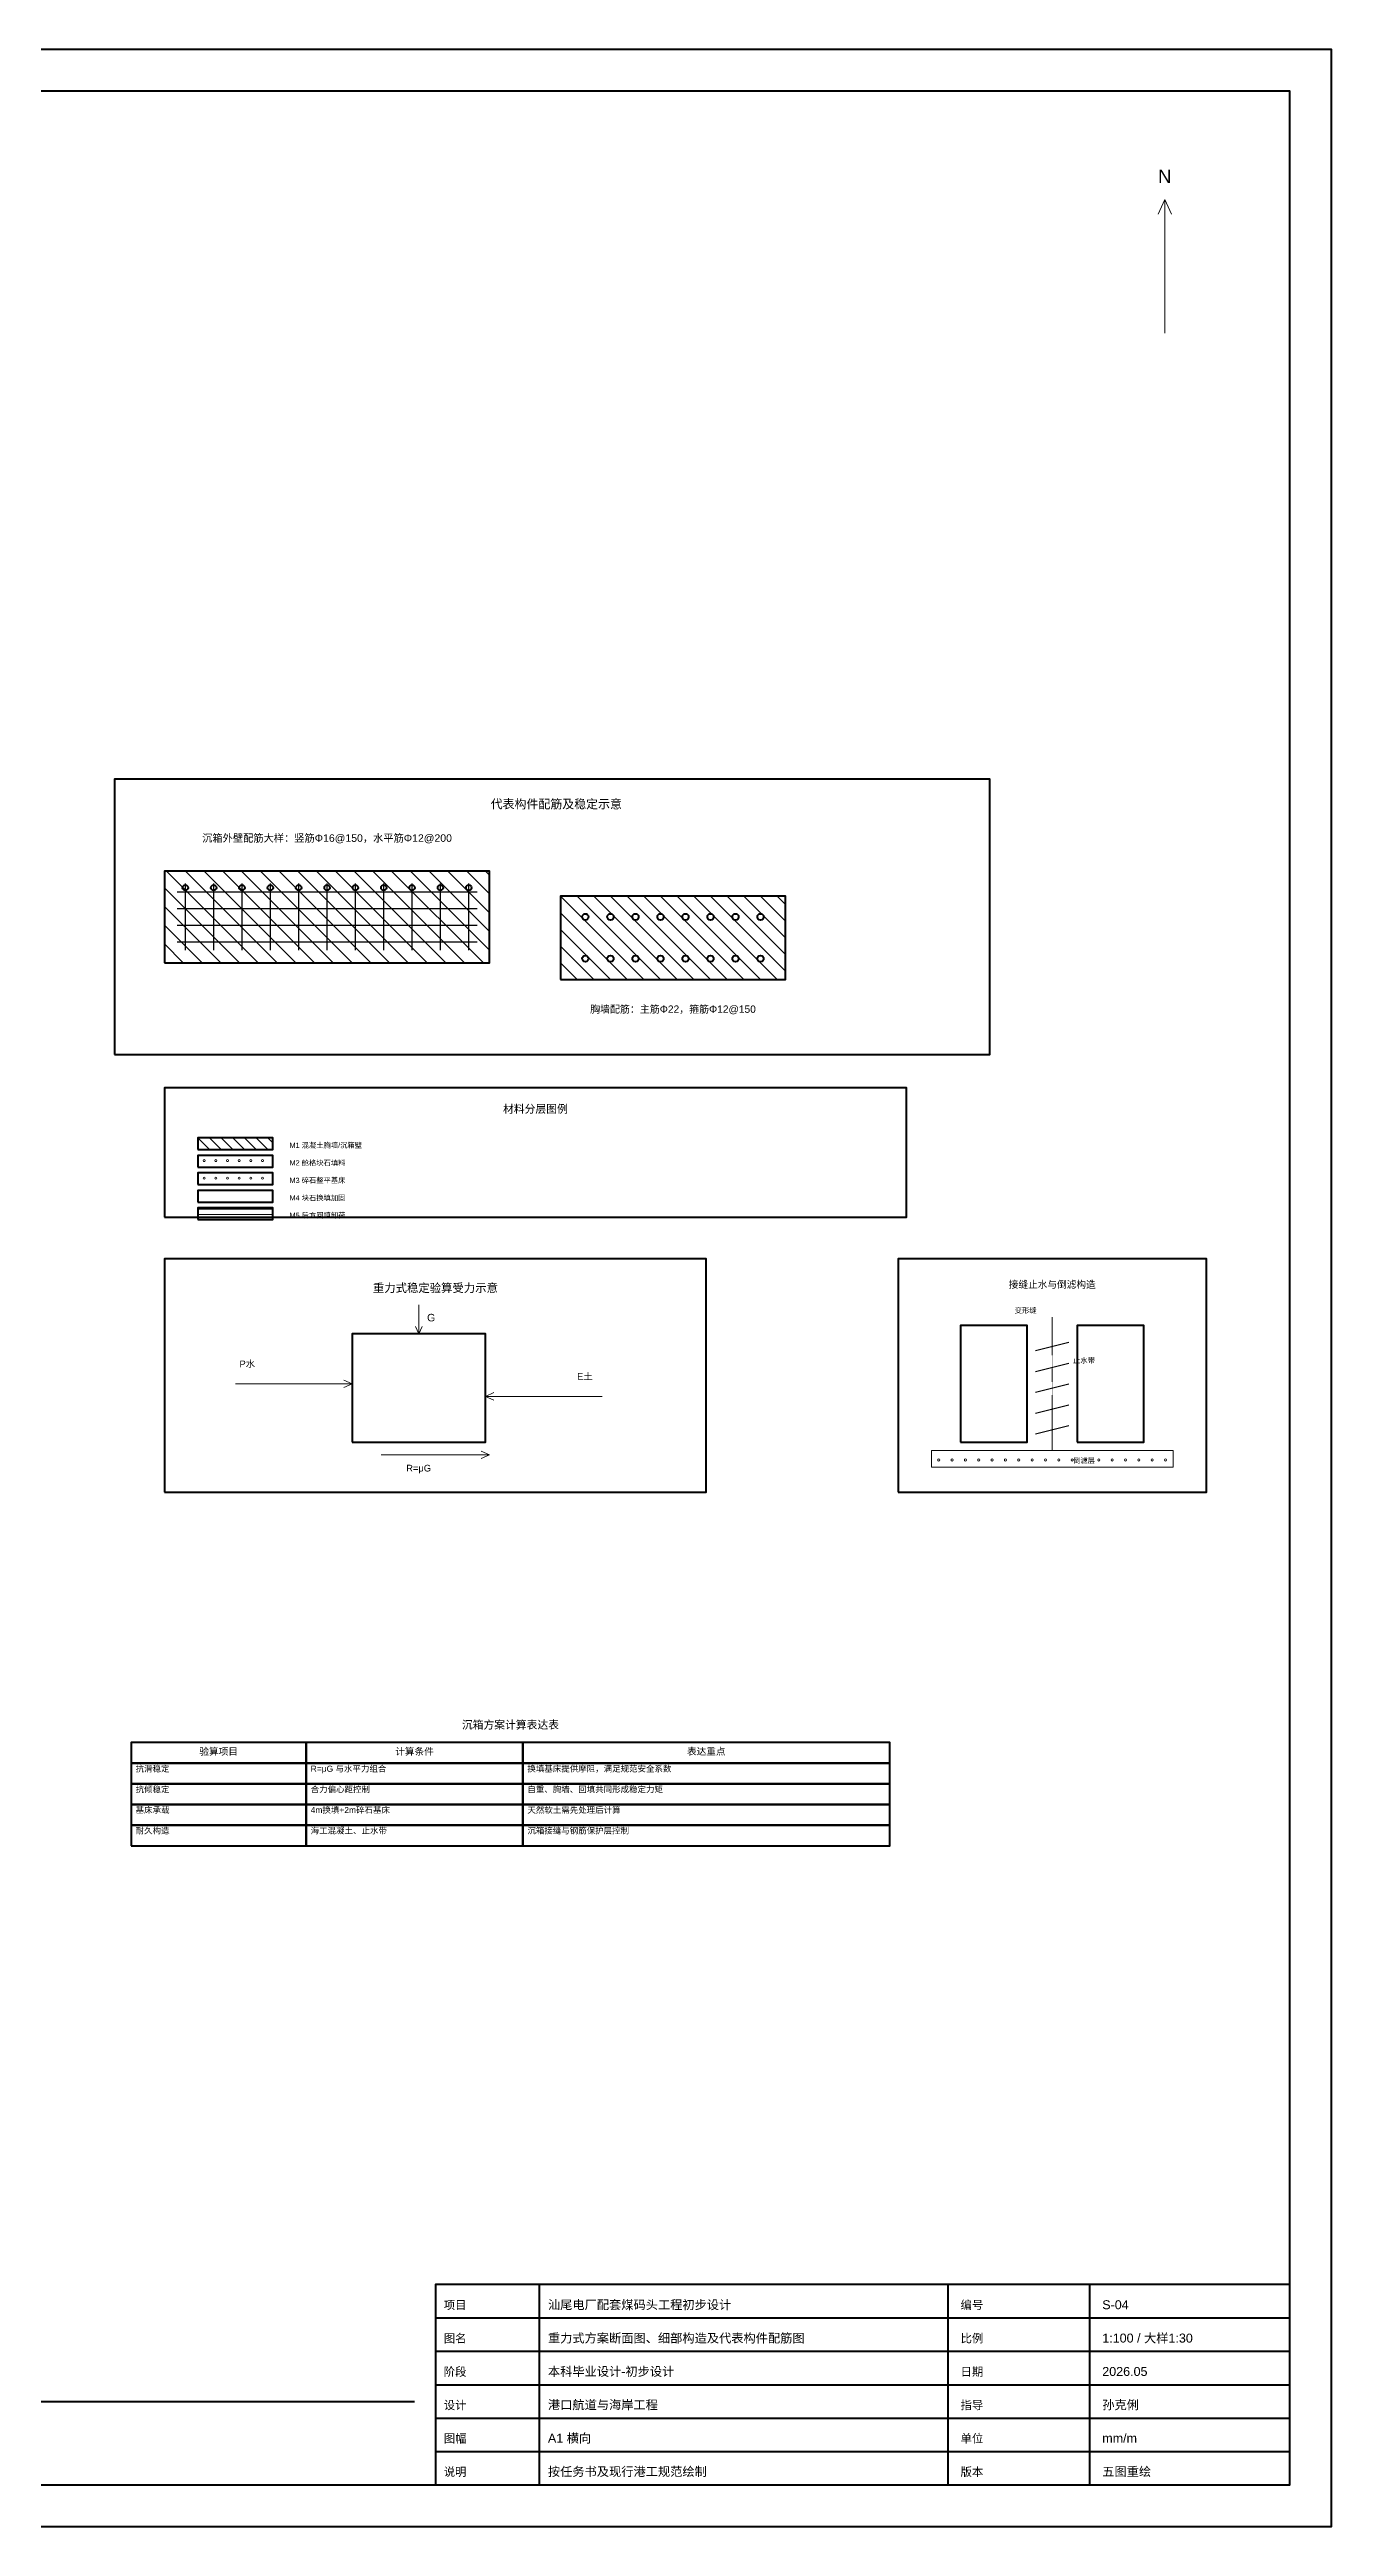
# Model space of a CAD drawing. Header units: millimetres. Extents: x 0 to 84100, y 0 to 59400.
# Drawn here: x 53341 to 84100, y 0 to 59400 of the extents above; entities that cross this region are included whole.
import ezdxf
from ezdxf.enums import TextEntityAlignment as Align

# ---------------------------------------------------------------- set-up
doc = ezdxf.new("R2010")
doc.units = ezdxf.units.MM
doc.linetypes.add('CENTER', pattern=[2, 1.25, -0.25, 0.25, -0.25])
for name, color, linetype, lineweight in [('0_FRAME', 7, 'Continuous', 70), ('1_MAIN', 1, 'Continuous', 50), ('2_SECONDARY', 2, 'Continuous', 25), ('3_CENTERLINE', 4, 'CENTER', 15), ('4_HATCH', 8, 'Continuous', 13), ('5_DIM', 3, 'Continuous', 15), ('6_TEXT', 7, 'Continuous', 25)]:
    doc.layers.add(name, color=color, linetype=linetype, lineweight=lineweight)
doc.styles.get("Standard").update_dxf_attribs({"font": 'arial.ttf'})

msp = doc.modelspace()

# ---------------------------------------------------------------- linework, layer by layer
at = {"layer": '0_FRAME'}
for p, q in [((65100, 1000), (65100, 5800)), ((74900, 1000), (74900, 5800)), ((78300, 1000), (78300, 5800)), ((62600, 5000), (83100, 5000)), ((62600, 4200), (83100, 4200)), ((23500, 3000), (62100, 3000)), ((62600, 3400), (83100, 3400)), ((62600, 2600), (83100, 2600)), ((62600, 1800), (83100, 1800))]:
    msp.add_line(p, q, dxfattribs=at)
for points in [[(0, 0), (84100, 0), (84100, 59400), (0, 59400)], [(2500, 1000), (83100, 1000), (83100, 58400), (2500, 58400)], [(54900, 35300), (75900, 35300), (75900, 41900), (54900, 41900)], [(56100, 31400), (73900, 31400), (73900, 34500), (56100, 34500)], [(56900, 33020), (58700, 33020), (58700, 33300), (56900, 33300)], [(56900, 32600), (58700, 32600), (58700, 32880), (56900, 32880)], [(56900, 32180), (58700, 32180), (58700, 32460), (56900, 32460)], [(56900, 31760), (58700, 31760), (58700, 32040), (56900, 32040)], [(56900, 31340), (58700, 31340), (58700, 31620), (56900, 31620)], [(56100, 24800), (69100, 24800), (69100, 30400), (56100, 30400)], [(73700, 24800), (81100, 24800), (81100, 30400), (73700, 30400)], [(55300, 18305), (59500, 18305), (59500, 18800), (55300, 18800)], [(59500, 18305), (64700, 18305), (64700, 18800), (59500, 18800)], [(64700, 18305), (73500, 18305), (73500, 18800), (64700, 18800)], [(55300, 17810), (59500, 17810), (59500, 18305), (55300, 18305)], [(59500, 17810), (64700, 17810), (64700, 18305), (59500, 18305)], [(64700, 17810), (73500, 17810), (73500, 18305), (64700, 18305)], [(55300, 17315), (59500, 17315), (59500, 17810), (55300, 17810)], [(55300, 16820), (59500, 16820), (59500, 17315), (55300, 17315)], [(59500, 17315), (64700, 17315), (64700, 17810), (59500, 17810)], [(59500, 16820), (64700, 16820), (64700, 17315), (59500, 17315)], [(64700, 17315), (73500, 17315), (73500, 17810), (64700, 17810)], [(64700, 16820), (73500, 16820), (73500, 17315), (64700, 17315)], [(55300, 16325), (59500, 16325), (59500, 16820), (55300, 16820)], [(59500, 16325), (64700, 16325), (64700, 16820), (59500, 16820)], [(64700, 16325), (73500, 16325), (73500, 16820), (64700, 16820)], [(62600, 1000), (83100, 1000), (83100, 5800), (62600, 5800)]]:
    msp.add_lwpolyline(points, close=True, dxfattribs=at)
at = {"layer": '1_MAIN'}
for points in [[(56100, 37500), (63900, 37500), (63900, 39700), (56100, 39700)], [(65600, 37100), (71000, 37100), (71000, 39100), (65600, 39100)], [(60600, 26000), (63800, 26000), (63800, 28600), (60600, 28600)], [(75200, 26000), (76800, 26000), (76800, 28800), (75200, 28800)], [(78000, 26000), (79600, 26000), (79600, 28800), (78000, 28800)]]:
    msp.add_lwpolyline(points, close=True, dxfattribs=at)
for centre, radius in [((56600, 39300), 65), ((57280, 39300), 65), ((57960, 39300), 65), ((58640, 39300), 65), ((59320, 39300), 65), ((60000, 39300), 65), ((60680, 39300), 65), ((61360, 39300), 65), ((62040, 39300), 65), ((62720, 39300), 65), ((63400, 39300), 65), ((66200, 38600), 75), ((66800, 38600), 75), ((67400, 38600), 75), ((68000, 38600), 75), ((68600, 38600), 75), ((69200, 38600), 75), ((69800, 38600), 75), ((70400, 38600), 75), ((66200, 37600), 75), ((66800, 37600), 75), ((67400, 37600), 75), ((68000, 37600), 75), ((68600, 37600), 75), ((69200, 37600), 75), ((69800, 37600), 75), ((70400, 37600), 75)]:
    msp.add_circle(centre, radius, dxfattribs=at)
at = {"layer": '2_SECONDARY'}
for p, q in [((56600, 37800), (56600, 39400)), ((57280, 37800), (57280, 39400)), ((57960, 37800), (57960, 39400)), ((58640, 37800), (58640, 39400)), ((59320, 37800), (59320, 39400)), ((60000, 37800), (60000, 39400)), ((60680, 37800), (60680, 39400)), ((61360, 37800), (61360, 39400)), ((62040, 37800), (62040, 39400)), ((62720, 37800), (62720, 39400)), ((63400, 37800), (63400, 39400)), ((56400, 39200), (63600, 39200)), ((56400, 38800), (63600, 38800)), ((56400, 38400), (63600, 38400)), ((56400, 38000), (63600, 38000)), ((77000, 28200), (77800, 28400)), ((77000, 27700), (77800, 27900)), ((77000, 27200), (77800, 27400)), ((77000, 26700), (77800, 26900)), ((77000, 26200), (77800, 26400))]:
    msp.add_line(p, q, dxfattribs=at)
at = {"layer": '3_CENTERLINE'}
msp.add_line((77400, 25800), (77400, 29000), dxfattribs=at)
at = {"layer": '4_HATCH'}
for p, q in [((57900, 37500), (56100, 39300)), ((58350, 37500), (56150, 39700)), ((58800, 37500), (56600, 39700)), ((59250, 37500), (57050, 39700)), ((59700, 37500), (57500, 39700)), ((60150, 37500), (57950, 39700)), ((60600, 37500), (58400, 39700)), ((61050, 37500), (58850, 39700)), ((61500, 37500), (59300, 39700)), ((61950, 37500), (59750, 39700)), ((62400, 37500), (60200, 39700)), ((62850, 37500), (60650, 39700)), ((63300, 37500), (61100, 39700)), ((63750, 37500), (61550, 39700)), ((63900, 37800), (62000, 39700)), ((63900, 38250), (62450, 39700)), ((63900, 38700), (62900, 39700)), ((63900, 39150), (63350, 39700)), ((63900, 39600), (63800, 39700)), ((57450, 37500), (56100, 38850)), ((67600, 37100), (65600, 39100)), ((67200, 37100), (65600, 38700)), ((68000, 37100), (66000, 39100)), ((68400, 37100), (66400, 39100)), ((68800, 37100), (66800, 39100)), ((69200, 37100), (67200, 39100)), ((69600, 37100), (67600, 39100)), ((70000, 37100), (68000, 39100)), ((70400, 37100), (68400, 39100)), ((70800, 37100), (68800, 39100)), ((71000, 37300), (69200, 39100)), ((71000, 37700), (69600, 39100)), ((71000, 38100), (70000, 39100)), ((71000, 38500), (70400, 39100)), ((71000, 38900), (70800, 39100)), ((57000, 37500), (56100, 38400)), ((66800, 37100), (65600, 38300)), ((56550, 37500), (56100, 37950)), ((56100, 37500), (56100, 37500)), ((66400, 37100), (65600, 37900)), ((66000, 37100), (65600, 37500)), ((65600, 37100), (65600, 37100)), ((57180, 33020), (56900, 33300)), ((57460, 33020), (57180, 33300)), ((57740, 33020), (57460, 33300)), ((58020, 33020), (57740, 33300)), ((58300, 33020), (58020, 33300)), ((58580, 33020), (58300, 33300)), ((58700, 33180), (58580, 33300)), ((56900, 33020), (56900, 33020)), ((56900, 31590), (58700, 31590)), ((56900, 31465), (58700, 31465))]:
    msp.add_line(p, q, dxfattribs=at)
msp.add_lwpolyline([(74500, 25400), (80300, 25400), (80300, 25800), (74500, 25800)], close=True, dxfattribs=at)
for centre, radius in [((57054, 32754), 24), ((57334, 32754), 24), ((57614, 32754), 24), ((57894, 32754), 24), ((58174, 32754), 24), ((58454, 32754), 24), ((57054, 32334), 24), ((57334, 32334), 24), ((57614, 32334), 24), ((57894, 32334), 24), ((58174, 32334), 24), ((58454, 32334), 24), ((74676, 25576), 25), ((74996, 25576), 25), ((75316, 25576), 25), ((75636, 25576), 25), ((75956, 25576), 25), ((76276, 25576), 25), ((76596, 25576), 25), ((76916, 25576), 25), ((77236, 25576), 25), ((77556, 25576), 25), ((77876, 25576), 25), ((78196, 25576), 25), ((78516, 25576), 25), ((78836, 25576), 25), ((79156, 25576), 25), ((79476, 25576), 25), ((79796, 25576), 25), ((80116, 25576), 25)]:
    msp.add_circle(centre, radius, dxfattribs=at)
at = {"layer": '5_DIM'}
for p, q in [((80100, 55800), (79942.5, 55450)), ((80100, 52600), (80100, 55800)), ((80100, 55800), (80257.5, 55450)), ((62200, 29300), (62200, 28600)), ((62200, 28600), (62119, 28780)), ((62200, 28600), (62281, 28780)), ((57800, 27400), (60600, 27400)), ((60600, 27400), (60400, 27490)), ((60600, 27400), (60400, 27310)), ((63800, 27100), (64000, 27190)), ((66600, 27100), (63800, 27100)), ((63800, 27100), (64000, 27010)), ((61300, 25700), (63900, 25700)), ((63900, 25700), (63700, 25790)), ((63900, 25700), (63700, 25610))]:
    msp.add_line(p, q, dxfattribs=at)

# ---------------------------------------------------------------- texts
at = {"layer": '6_TEXT'}
for s, height, p in [('N', 320, (80100, 56200)), ('代表构件配筋及稳定示意', 210, (65500, 41200)), ('沉箱外壁配筋大样：竖筋Φ16@150，水平筋Φ12@200', 180, (60000, 40400)), ('胸墙配筋：主筋Φ22，箍筋Φ12@150', 175, (68300, 36300)), ('材料分层图例', 190, (65000, 33900)), ('重力式稳定验算受力示意', 200, (62600, 29600)), ('接缝止水与倒滤构造', 170, (77400, 29700)), ('沉箱方案计算表达表', 189.75, (64400, 19130)), ('验算项目', 165, (57400, 18503)), ('计算条件', 165, (62100, 18503)), ('表达重点', 165, (69100, 18503))]:
    msp.add_text(s, height=height, dxfattribs=at).set_placement(p, align=Align.CENTER)
for s, height, p in [('M1 混凝土胸墙/沉箱壁', 125, (59100, 33060)), ('M2 舱格块石填料', 125, (59100, 32640)), ('M3 碎石整平基床', 125, (59100, 32220)), ('M4 块石换填加固', 125, (59100, 31800)), ('M5 后方回填卸荷', 125, (59100, 31380)), ('变形缝', 125, (76500, 29100)), ('G', 180, (62400, 28900)), ('P水', 160, (57900, 27800)), ('止水带', 125, (77900, 27900)), ('E土', 160, (66000, 27500)), ('倒滤层', 125, (77900, 25500)), ('R=μG', 160, (61900, 25300)), ('抗滑稳定', 145.2, (55407.25, 18098.75)), ('R=μG 与水平力组合', 145.2, (59607.25, 18098.75)), ('换填基床提供摩阻，满足规范安全系数', 145.2, (64807.25, 18098.75)), ('抗倾稳定', 145.2, (55407.25, 17603.75)), ('基床承载', 145.2, (55407.25, 17108.75)), ('4m换填+2m碎石基床', 145.2, (59607.25, 17108.75)), ('合力偏心距控制', 145.2, (59607.25, 17603.75)), ('天然软土需先处理后计算', 145.2, (64807.25, 17108.75)), ('自重、胸墙、回填共同形成稳定力矩', 145.2, (64807.25, 17603.75)), ('耐久构造', 145.2, (55407.25, 16613.75)), ('海工混凝土、止水带', 145.2, (59607.25, 16613.75)), ('沉箱接缝与钢筋保护层控制', 145.2, (64807.25, 16613.75)), ('项目', 200, (62800, 5210)), ('汕尾电厂配套煤码头工程初步设计', 215, (65300, 5210)), ('编号', 200, (75200, 5210)), ('S-04', 215, (78600, 5210)), ('图名', 200, (62800, 4410)), ('重力式方案断面图、细部构造及代表构件配筋图', 215, (65300, 4410)), ('比例', 200, (75200, 4410)), ('1:100 / 大样1:30', 215, (78600, 4410)), ('阶段', 200, (62800, 3610)), ('本科毕业设计-初步设计', 215, (65300, 3610)), ('日期', 200, (75200, 3610)), ('2026.05', 215, (78600, 3610)), ('设计', 200, (62800, 2810)), ('港口航道与海岸工程', 215, (65300, 2810)), ('指导', 200, (75200, 2810)), ('孙克俐', 215, (78600, 2810)), ('图幅', 200, (62800, 2010)), ('A1 横向', 215, (65300, 2010)), ('单位', 200, (75200, 2010)), ('mm/m', 215, (78600, 2010)), ('说明', 200, (62800, 1210)), ('按任务书及现行港工规范绘制', 215, (65300, 1210)), ('版本', 200, (75200, 1210)), ('五图重绘', 215, (78600, 1210))]:
    msp.add_text(s, height=height, dxfattribs=at).set_placement(p)

doc.saveas('drawing.dxf')
